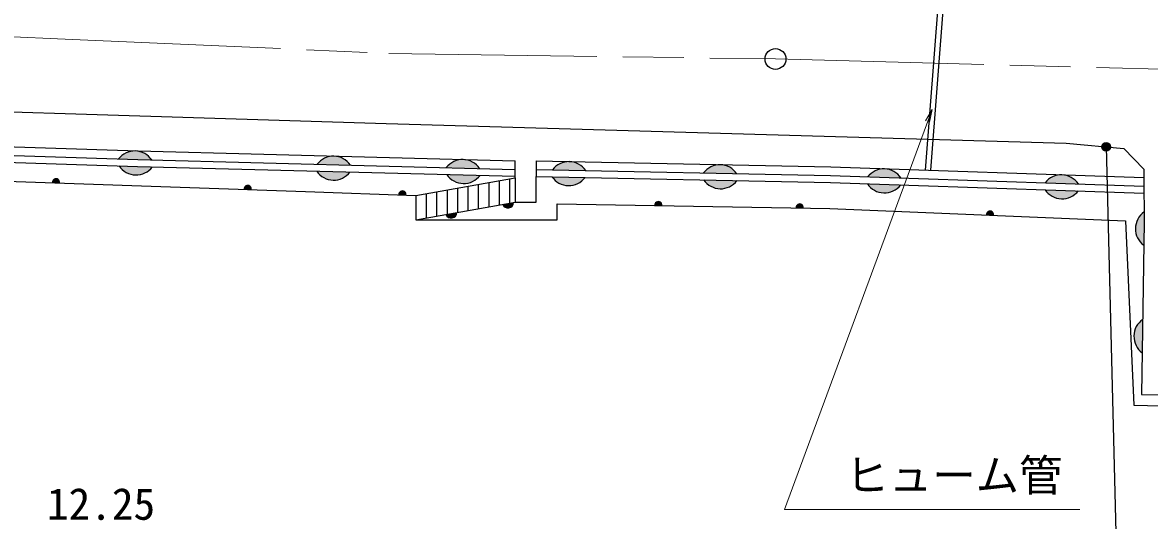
# Model space of a CAD drawing. Units: millimetres at full size, sheet at 1:1000; details may follow other scales. Extents: x 40000 to 680000, y 20000 to 380000.
# Drawn here: x 224530 to 289460, y 250037 to 278742 of the extents above; entities that cross this region are included whole.
import ezdxf
from ezdxf.enums import TextEntityAlignment as Align

# ---------------------------------------------------------------- set-up
doc = ezdxf.new("R2010")
doc.units = ezdxf.units.MM
doc.header["$LTSCALE"] = 1000
doc.linetypes.add('CHAIN', pattern=[18.5, 12, -1.5, 3.5, -1.5])
for name, color, linetype, lineweight in [('M-BGD', 7, 'Continuous', 25), ('M-BMK', 2, 'CHAIN', 13), ('M-BMK-SRVR', 3, 'Continuous', 25), ('M-STR-HTXT', 7, 'Continuous', 13)]:
    doc.layers.add(name, color=color, linetype=linetype, lineweight=lineweight)
doc.styles.add('ＭＳ ゴシック', font='')
doc.styles.get('ＭＳ ゴシック').set_extended_font_data('MS Gothic')

# ---------------------------------------------------------------- blocks, each defined once
blk = doc.blocks.new('open_arrow')
at = {"color": 0, "linetype": 'Continuous', "lineweight": -2}
blk.add_lwpolyline([(7.5, 1.25), (0, 0), (7.5, -1.25)], dxfattribs=at)

msp = doc.modelspace()

# ---------------------------------------------------------------- hatches: boundary and pattern name
at = {"layer": 'M-BGD'}
for points in [[(286739, 271462, 0.41421), (287079, 271362, 0.41421), (287179, 271701, 1)], [(231979, 270818, 0.51219), (230061, 270876)], [(243421, 270522, 0.51219), (241503, 270572)], [(250866, 270330, 0.51219), (248947, 270380)], [(230094, 270474, 0.51219), (232013, 270419)], [(241479, 270172, 0.51219), (243397, 270123)], [(256984, 270213, 0.51219), (255066, 270253)], [(265685, 270030, 0.51219), (263767, 270070)], [(275141, 269781, 0.51219), (273223, 269845)], [(226660, 269492, 0.4608), (226468, 269734, 0.4608), (226259, 269506)], [(248972, 269979, 0.51219), (250891, 269929)], [(255026, 269854, 0.51219), (256945, 269814)], [(263774, 269670, 0.51219), (265692, 269630)], [(285362, 269439, 0.51219), (283445, 269503)], [(237708, 269108, 0.4608), (237516, 269349, 0.4608), (237307, 269122)], [(246616, 268791, 0.4608), (246424, 269033, 0.4608), (246215, 268805)], [(273208, 269445, 0.51219), (275126, 269381)], [(283443, 269103, 0.51219), (285361, 269039)], [(252197, 268259, 0.84072), (252813, 268368)], [(261361, 268184, 0.4608), (261164, 268423, 0.4608), (260959, 268191)], [(269511, 268048, 0.4608), (269314, 268287, 0.4608), (269109, 268055)], [(248930, 267678, 0.84072), (249547, 267788)], [(280473, 267631, 0.4608), (280282, 267875, 0.4608), (280072, 267648)], [(289148, 267822, 0.51219), (289130, 265903)], [(289069, 261625, 0.51219), (289039, 259706)]]:
    msp.add_hatch(color=256, dxfattribs=at).paths.add_polyline_path(points)

# ---------------------------------------------------------------- linework, layer by layer
for p, q in [((276560, 270234), (277467, 282099)), ((276861, 270224), (277767, 282091)), ((286959, 271581), (287735, 240431)), ((252914, 269787), (252916, 270777)), ((254120, 270773), (254120, 269873)), ((251391, 269517), (251391, 268116)), ((251991, 269623), (251991, 268222)), ((252591, 269730), (252591, 268329)), ((252914, 269787), (252914, 268386)), ((289130, 269813), (289154, 267238)), ((247791, 268877), (247791, 267476)), ((248391, 268983), (248391, 267583)), ((248991, 269090), (248991, 267689)), ((249591, 269197), (249591, 267796)), ((250191, 269303), (250191, 267902)), ((250791, 269410), (250791, 268009)), ((247191, 268770), (247191, 267369)), ((247191, 267369), (252914, 268386))]:
    msp.add_line(p, q, dxfattribs=at)
for points in [[(169399, 273244), (169399, 275188), (182154, 274907), (205988, 274159), (245487, 272928), (284668, 271797), (287988, 271484), (289130, 270287), (289130, 269813)], [(169386, 272745), (185490, 272335), (231171, 270839), (252903, 270277)], [(169399, 273244), (185505, 272834), (231186, 271339), (252916, 270777)], [(169376, 272345), (185478, 271935), (231160, 270439), (252914, 269877)], [(168233, 271088), (176848, 271076), (189164, 270639), (211931, 270004), (240843, 268999), (247191, 268770), (252914, 269787)], [(254120, 270773), (271103, 270416), (289130, 269813)], [(254120, 270273), (271089, 269916), (289134, 269313)], [(252914, 268386), (254119, 268386), (254120, 269873)], [(254120, 269873), (271079, 269517), (289138, 268912)], [(247191, 267369), (255330, 267369), (255330, 268285), (271052, 268023), (288087, 267315)], [(288087, 267315), (288560, 256677), (293242, 256564), (293918, 267151)], [(289154, 267238), (289003, 257295), (292775, 257261), (292849, 267283)]]:
    msp.add_lwpolyline(points, dxfattribs=at)
msp.add_circle((286959, 271581), 250, dxfattribs=at)
for centre, radius, start, end in [((230999, 270156), 1182, 34.02736, 142.51251), ((242444, 269856), 1182, 34.27766, 142.76282), ((249889, 269664), 1182, 34.27766, 142.76282), ((231073, 271137), 1182, 214.10968, 322.59483), ((242456, 270838), 1182, 214.27766, 322.76282), ((256010, 269542), 1182, 34.553, 143.03815), ((264712, 269359), 1182, 34.553, 143.03815), ((274159, 269122), 1182, 33.84093, 142.32608), ((226460, 269530), 203, 349.04725, 186.97064), ((249949, 270645), 1182, 214.27766, 322.76282), ((256000, 270525), 1182, 214.553, 323.03815), ((264748, 270341), 1182, 214.553, 323.03815), ((284380, 268780), 1182, 33.84093, 142.32608), ((237509, 269146), 203, 349.04725, 186.97064), ((246417, 268830), 203, 348.97669, 186.90007), ((274190, 270104), 1182, 213.84093, 322.32608), ((284425, 269761), 1182, 213.84093, 322.32608), ((252495, 268367), 318, 199.96914, 0.18687), ((261160, 268219), 203, 350.0812, 188.00459), ((269311, 268083), 203, 350.0812, 188.00459), ((249229, 267787), 318, 199.96914, 0.18687), ((280274, 267671), 203, 348.66081, 186.5842), ((289830, 266855), 1182, 125.19777, 233.68292), ((289745, 260655), 1182, 124.88671, 233.37186)]:
    msp.add_arc(centre, radius, start, end, dxfattribs=at)
at = {"layer": 'M-BMK'}
msp.add_lwpolyline([(68526, 279454), (110455, 280204), (142251, 280328), (167514, 279922), (198860, 279058), (227411, 277771), (245628, 276962), (267912, 276641), (300117, 275795), (307402, 275694), (368588, 275259), (468958, 274980), (559407, 274841)], dxfattribs=at)
at = {"layer": 'M-BMK-SRVR'}
msp.add_circle((267912, 276641), 600, dxfattribs=at)
at = {"layer": 'M-STR-HTXT'}
msp.add_lwpolyline([(276936, 273738), (268431, 250677), (285444, 250677)], dxfattribs=at)

# ---------------------------------------------------------------- block references
at = {"layer": 'M-STR-HTXT', "xscale": 100, "yscale": 100, "rotation": 249.8}
msp.add_blockref('open_arrow', (276936, 273738), dxfattribs=at)

# ---------------------------------------------------------------- texts
at = {"layer": 'M-STR-HTXT', "style": 'ＭＳ ゴシック'}
for s, p in [('ヒューム管', (271944, 251177)), ('12.25', (225937, 249527))]:
    msp.add_text(s, height=1833, dxfattribs=at).set_placement(p, align=Align.BOTTOM_LEFT)

doc.saveas('drawing.dxf')
